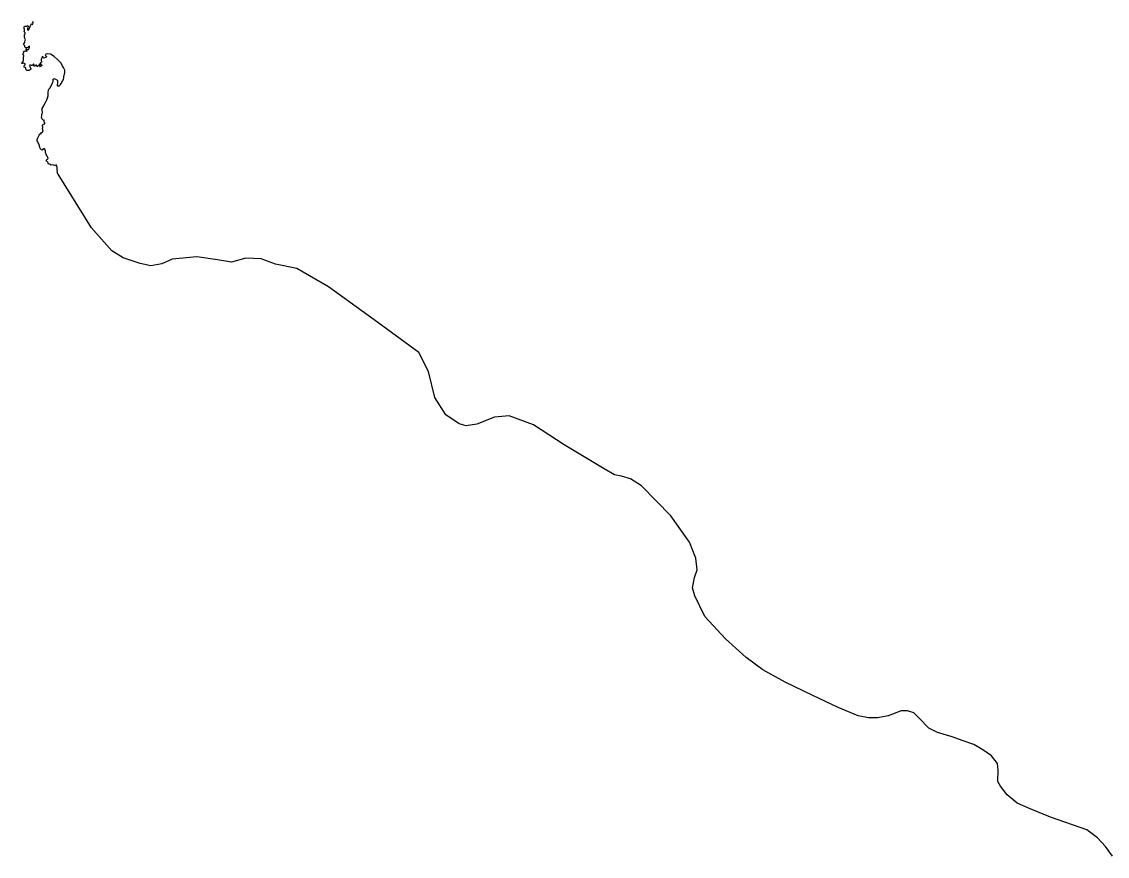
# Model space of a CAD drawing. Header units: metres. Extents: x 245125 to 394351, y 270578 to 4233311.
# Drawn here: x 245494 to 246262, y 4191512 to 4192103 of the extents above; entities that cross this region are included whole.
import ezdxf
from ezdxf.lldxf.tags import DXFTag

# ---------------------------------------------------------------- set-up
doc = ezdxf.new("R2010")
doc.units = ezdxf.units.M
doc.layers.add('ASTOTA', color=7, linetype='Continuous')
tags = doc.linetypes.add('HIDDEN', pattern=[0.375, 0.25, -0.125]).pattern_tags.tags
tags[6:7] = [DXFTag(74, 4), DXFTag(75, 0), DXFTag(340, '0'), DXFTag(46, 1.0), DXFTag(50, 0.0), DXFTag(44, 0.0), DXFTag(45, 0.0)]
tags[4:5] = [DXFTag(74, 4), DXFTag(75, 0), DXFTag(340, '0'), DXFTag(46, 1.0), DXFTag(50, 0.0), DXFTag(44, 0.0), DXFTag(45, 0.0)]

msp = doc.modelspace()

# ---------------------------------------------------------------- linework, layer by layer
at = {"layer": 'ASTOTA', "color": 253, "linetype": 'HIDDEN', "ltscale": 300}
msp.add_lwpolyline([(246265.48, 4191512.48), (246260.54, 4191519.29), (246254.91, 4191525.63), (246247.39, 4191531.26), (246221.71, 4191540.22), (246207.38, 4191546.08), (246198.23, 4191550.08), (246191.18, 4191555.95), (246186.48, 4191562.05), (246184.37, 4191565.35), (246184.6, 4191573.33), (246184.13, 4191578.03), (246179.91, 4191583.43), (246173.92, 4191587.69), (246167.46, 4191591.57), (246159.37, 4191594.48), (246152.26, 4191597.05), (246141.92, 4191599.97), (246135.78, 4191603.2), (246128.67, 4191610.31), (246125.12, 4191613.86), (246120.59, 4191615.47), (246116.07, 4191615.47), (246107.02, 4191611.92), (246099.27, 4191610.31), (246093.12, 4191610.31), (246085.69, 4191611.92), (246071.47, 4191617.74), (246053.59, 4191626.18), (246034.19, 4191635.56), (246018.36, 4191644.27), (246006.4, 4191653), (245991.86, 4191666.25), (245977.32, 4191682.08), (245970.21, 4191696.61), (245968.59, 4191702.43), (245969.89, 4191709.54), (245971.82, 4191715.03), (245971.02, 4191723.43), (245966.5, 4191734.74), (245953.18, 4191753.25), (245932.5, 4191774.57), (245924.74, 4191779.42), (245918.28, 4191781.36), (245913.43, 4191782.33), (245906, 4191786.52), (245877.8, 4191803.41), (245856.08, 4191817.74), (245839.02, 4191824.04), (245828.6, 4191823.03), (245816, 4191818.18), (245808.56, 4191816.89), (245803.62, 4191818.27), (245794.03, 4191824.65), (245786.27, 4191836.93), (245781.8, 4191855.45), (245775.05, 4191868.88), (245743.41, 4191891.87), (245711.06, 4191915.22), (245688.76, 4191928.25), (245673.75, 4191931.16), (245663.56, 4191935.09), (245652.73, 4191935.59), (245642.59, 4191932.58), (245632.62, 4191934.34), (245618.03, 4191936.45), (245600.52, 4191934.86), (245593.31, 4191931.48), (245585.57, 4191930.06), (245577.89, 4191931.62), (245565.94, 4191935.82), (245557.85, 4191940.68), (245543.58, 4191956.89), (245519.95, 4191994.96), (245519.47, 4191995.42), (245519.53, 4191996.01), (245519.24, 4191996.97), (245519.51, 4191997.33), (245519.35, 4191998.08), (245519.19, 4191998.88), (245519.25, 4191999.43), (245519.21, 4192000.11), (245518.86, 4192000.49), (245518.71, 4192001.07), (245518.73, 4192001.54), (245517.58, 4192001.05), (245516.72, 4192001.23), (245516.25, 4192001.42), (245514.75, 4192001.21), (245514.7, 4192001.52), (245514.5, 4192001.74), (245513.92, 4192001.92), (245513.61, 4192001.95), (245513.34, 4192001.88), (245513.08, 4192002.02), (245512.94, 4192002.44), (245512.97, 4192003.01), (245512.73, 4192003.42), (245512.28, 4192003.9), (245511.86, 4192004.09), (245511.6, 4192004.39), (245511.65, 4192004.77), (245511.98, 4192005.3), (245512.35, 4192005.53), (245512.77, 4192005.77), (245512.94, 4192006.02), (245512.66, 4192006.66), (245511.93, 4192008.13), (245511.58, 4192008.72), (245511.45, 4192008.99), (245511.29, 4192009.56), (245511.09, 4192010.32), (245510.93, 4192011.15), (245510.53, 4192012.59), (245510.11, 4192012.95), (245508.65, 4192011.84), (245508.28, 4192012.18), (245507.82, 4192012.65), (245507.32, 4192012.94), (245507.05, 4192013.82), (245506.76, 4192015.03), (245506.52, 4192015.63), (245506.28, 4192016.32), (245505.92, 4192017.17), (245505.61, 4192017.87), (245505.22, 4192018.46), (245505.11, 4192019.12), (245505.71, 4192020.62), (245506.02, 4192021.62), (245506.51, 4192022.53), (245506.98, 4192023.21), (245507.19, 4192023.47), (245507.95, 4192023.42), (245507.96, 4192023.72), (245507.85, 4192024.09), (245508.33, 4192024.38), (245508.86, 4192024.56), (245509.21, 4192025.03), (245509.25, 4192025.59), (245509.35, 4192026.27), (245508.97, 4192026.95), (245509.04, 4192028.12), (245508.96, 4192028.79), (245509.02, 4192029.56), (245509.52, 4192030.17), (245510.14, 4192030.24), (245510.46, 4192030.63), (245510.62, 4192031.26), (245510.09, 4192031.75), (245510.04, 4192032.16), (245510.16, 4192032.66), (245510.08, 4192033.18), (245509.82, 4192033.4), (245509.52, 4192033.17), (245509.18, 4192033.42), (245508.78, 4192033.8), (245508.4, 4192034.47), (245508.3, 4192035.17), (245508.44, 4192036.1), (245508.45, 4192036.99), (245508.68, 4192037.75), (245509.03, 4192038.22), (245508.88, 4192038.73), (245508.77, 4192039.82), (245508.77, 4192040.99), (245508.74, 4192041.46), (245509.47, 4192042.59), (245511.6, 4192046.51), (245511.93, 4192047.57), (245512.35, 4192048.82), (245512.82, 4192050.23), (245512.97, 4192051.14), (245512.91, 4192051.87), (245512.82, 4192052.89), (245513.2, 4192054.35), (245513.43, 4192055.01), (245514.04, 4192055.62), (245515.62, 4192058.34), (245515.97, 4192059.45), (245516.44, 4192060.45), (245516.45, 4192061.57), (245516.5, 4192061.99), (245516.82, 4192062.34), (245517.12, 4192062.53), (245517.59, 4192062.39), (245518.1, 4192062.15), (245519.07, 4192061.71), (245519.56, 4192061.12), (245519.63, 4192060.6), (245519.44, 4192059.93), (245519.34, 4192057.69), (245519.59, 4192057.44), (245519.97, 4192057.36), (245520.31, 4192057.18), (245521.08, 4192057.74), (245521.67, 4192058.38), (245522.05, 4192059.07), (245522.28, 4192059.37), (245522.68, 4192060.02), (245523.01, 4192060.73), (245523.4, 4192061.16), (245523.66, 4192061.77), (245524.07, 4192063.18), (245524.12, 4192063.86), (245524.71, 4192066.87), (245524.6, 4192068.42), (245523.83, 4192070.23), (245522.83, 4192071.8), (245522.06, 4192073.35), (245519.75, 4192075.82), (245517.26, 4192078.24), (245514.46, 4192079.86), (245512.69, 4192079.95), (245511.28, 4192079.73), (245510.93, 4192079.4), (245510.9, 4192079.13), (245511.22, 4192078.67), (245511.4, 4192078.34), (245511.67, 4192078.17), (245511.82, 4192077.81), (245511.59, 4192077.52), (245511.06, 4192077.46), (245509.79, 4192076.99), (245509.51, 4192077.24), (245509.32, 4192077.64), (245508.6, 4192078.07), (245508.34, 4192077.23), (245508.2, 4192076.63), (245508.08, 4192075.99), (245507.99, 4192075.72), (245508.14, 4192074.23), (245507.64, 4192073.84), (245507.39, 4192073.56), (245507.42, 4192073.09), (245507.8, 4192072.7), (245508.08, 4192072.43), (245508.37, 4192071.99), (245508.44, 4192071.63), (245507.89, 4192071.44), (245507.52, 4192070.97), (245507.18, 4192070.79), (245506.86, 4192071.22), (245507.26, 4192071.92), (245507.08, 4192072.21), (245506.76, 4192072.82), (245506.59, 4192072.35), (245506.44, 4192071.92), (245506.19, 4192071.74), (245505.84, 4192071.42), (245505.62, 4192071.11), (245505.07, 4192071.05), (245504.85, 4192071.24), (245504.83, 4192071.54), (245504.83, 4192071.81), (245504.72, 4192072.06), (245504.32, 4192072.01), (245503.93, 4192071.78), (245503.52, 4192071.26), (245502.91, 4192071.17), (245502.82, 4192071.55), (245502.83, 4192071.9), (245503.1, 4192072.4), (245502.89, 4192072.71), (245502.64, 4192072.89), (245502.21, 4192072.37), (245502.01, 4192072.19), (245501.57, 4192071.85), (245501.2, 4192071.75), (245500.75, 4192071.98), (245500.33, 4192072.09), (245499.99, 4192072.04), (245499.65, 4192071.54), (245499.91, 4192071.29), (245500.09, 4192070.74), (245500.22, 4192070.31), (245500.48, 4192070.07), (245500.67, 4192069.84), (245500.91, 4192069.51), (245500.32, 4192069.01), (245499.96, 4192068.76), (245499.63, 4192068.18), (245499.2, 4192068.28), (245498.87, 4192068.15), (245498.49, 4192068.16), (245498.11, 4192068.25), (245497.72, 4192068.43), (245497.4, 4192068.75), (245497.08, 4192069.37), (245497.05, 4192070), (245496.61, 4192070.35), (245496.03, 4192070.66), (245495.89, 4192071.17), (245496.1, 4192071.67), (245496.79, 4192072.73), (245496.38, 4192072.92), (245496.02, 4192073.16), (245495.64, 4192073.35), (245495.05, 4192073.33), (245494.65, 4192073.07), (245494.22, 4192073.09), (245494.57, 4192074.09), (245494.97, 4192074.56), (245495.44, 4192075.07), (245495.56, 4192075.61), (245495.55, 4192075.98), (245495.5, 4192076.8), (245495.55, 4192077.89), (245495.69, 4192078.35), (245495.61, 4192078.74), (245495.52, 4192079.01), (245495.13, 4192079.57), (245495.17, 4192080.19), (245495.67, 4192080.82), (245495.57, 4192081.42), (245495.69, 4192081.88), (245496.17, 4192081.79), (245496.89, 4192082.2), (245497.23, 4192082.14), (245497.68, 4192081.76), (245498.08, 4192082.04), (245497.8, 4192082.46), (245497.45, 4192082.9), (245497.26, 4192083.3), (245497.65, 4192083.65), (245498.27, 4192083.18), (245498.71, 4192083), (245499.02, 4192083.08), (245499.2, 4192083.48), (245499.58, 4192083.93), (245499.83, 4192084.29), (245499.75, 4192084.64), (245499.84, 4192085.13), (245499.73, 4192085.45), (245499.1, 4192085), (245498.84, 4192084.79), (245498.52, 4192084.41), (245497.88, 4192084.19), (245496.95, 4192084.22), (245496.68, 4192084.52), (245496.44, 4192085.03), (245496.39, 4192085.59), (245496.15, 4192085.84), (245495.55, 4192086.61), (245495.89, 4192087.41), (245496.33, 4192088.51), (245496.58, 4192089.35), (245496.82, 4192089.88), (245496.58, 4192090.52), (245496.18, 4192091.56), (245496.1, 4192092.44), (245496.09, 4192093.6), (245496.61, 4192094.05), (245496.58, 4192094.77), (245496.22, 4192095.27), (245496.01, 4192095.61), (245496.27, 4192096.25), (245496.2, 4192097.18), (245496.01, 4192098.04), (245495.87, 4192098.76), (245496.25, 4192099.54), (245496.94, 4192099.53), (245497.49, 4192099.43), (245498.07, 4192099.77), (245498.23, 4192100), (245498.5, 4192099.86), (245498.76, 4192099.68), (245498.58, 4192098.45), (245498.39, 4192097.87), (245498.41, 4192097.2), (245498.83, 4192096.53), (245499.47, 4192097.59), (245500.02, 4192098.65), (245500.3, 4192099.29), (245500.45, 4192099.85), (245500.59, 4192100.44), (245500.85, 4192100.94), (245501.15, 4192101.28), (245501.62, 4192100.84), (245502.06, 4192100.89), (245502.2, 4192101.21), (245502.29, 4192102.09), (245502.13, 4192102.39), (245502.31, 4192103.03)], dxfattribs=at)

doc.saveas('drawing.dxf')
